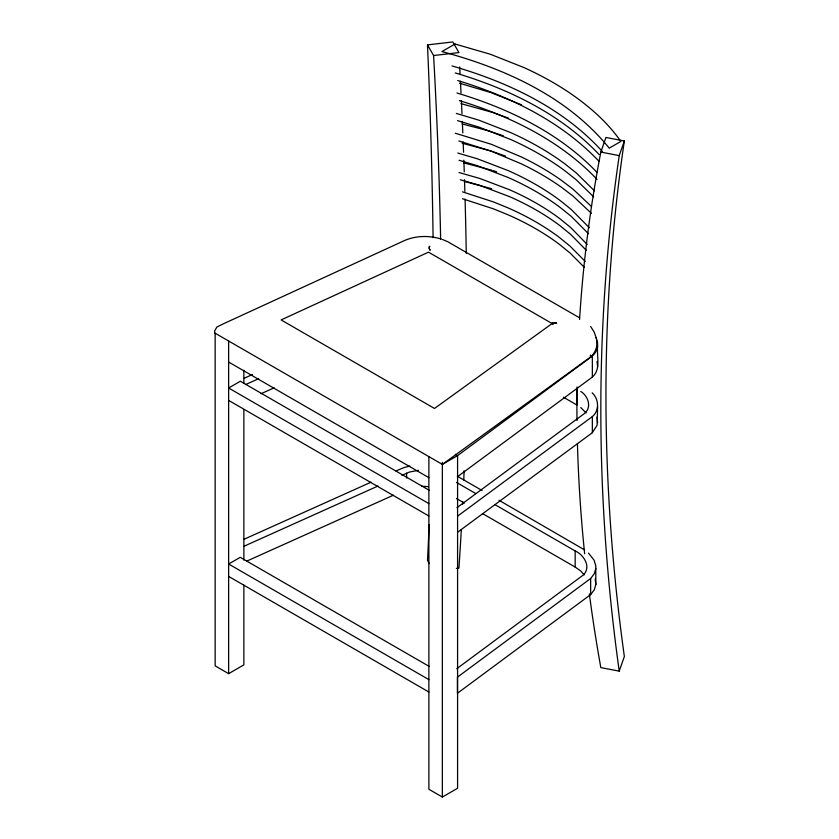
<?xml version="1.0" encoding="UTF-8"?>
<svg xmlns="http://www.w3.org/2000/svg" width="839" height="839" viewBox="0 0 839 839"><rect width="100%" height="100%" fill="white"/><g stroke="black" fill="none" stroke-linecap="round" stroke-linejoin="round"><path stroke-width="1.26" d="M429.998 249.991C431.099 251.448 427.554 247.201 429.841 246.247M429.18 248.271L429.631 249.466M552.188 322.984L552.849 323.025L434.487 408.467L281.117 319.921L428.509 252.161L553.237 324.2C549.535 322.05 558.459 323.382 556.383 322.952M595.826 568.454L594.285 573.729L590.656 578.491L457.433 677.157L457.433 693.266L590.656 594.599L594.285 589.838L595.826 584.563L595.784 565.717L594.075 560.179L588.538 553.132M595.942 337.624C599.266 343.728 597.483 351.541 592.344 356.051L457.58 455.608L442.352 464.397L214.658 332.936L214.658 330.86L216.923 327L223.562 323.728L404.492 240.552C416.029 235.507 429.39 235.392 441.335 239.063M597.63 345.951C596.456 356.103 601.311 369.275 592.344 377.089L457.58 476.646M592.177 392.799C598.857 399.028 599.696 410.523 592.344 416.595L457.58 516.153M597.63 406.496L597.106 425.3L592.344 432.704L457.58 532.262M429.253 247.148L429.505 246.519M579.571 319.502A1989.112 1541.589 29.9 0 1 600.839 152.079L605.936 137.46L624.342 140.983A2579.526 1999.18 29.9 0 0 624.352 656.507L619.224 671.127L600.829 667.613A1989.112 1541.589 29.9 0 1 589.356 593.802M619.234 671.137A2579.526 1999.18 29.9 0 1 619.234 155.603L624.342 140.983M442.352 464.397L590.425 357.152C594.987 353.114 597.976 346.843 596.508 340.718M456.993 507.668L584.615 413.386C592.061 407.146 588.118 395.84 580.724 391.435M456.783 668.704L582.937 575.281C591.82 567.447 584.007 554.81 575.166 550.95L494.895 504.606M215.162 333.23L215.162 665.883L228.638 673.665L243.866 664.866L243.866 585.003M428.876 456.615L428.876 789.268L442.352 797.05L457.58 788.261L457.58 455.608L455.336 454.308M244.17 378.263L252.497 374.509M245.617 384.566L258.685 378.683M261.055 393.722L274.122 387.838M243.981 539.299L371.048 482.184M395.987 470.973L404.125 467.522L409.81 466.075M244.222 546.147L377.969 486.033M401.85 475.293L409.422 472.063L418.441 470.291M246.614 561.186L393.491 495.167M555.596 323.057L554.61 323.109M433.595 55.531L458.912 52.574L452.808 41.95L427.491 44.897L433.595 55.531A1989.112 511.108 79.2 0 1 440.632 239.293M456.385 568.402L458.912 568.108A1989.112 511.108 79.2 0 0 461.324 529.65M421.734 486.253L428.456 486.641M600.829 152.079L619.224 155.603M462.027 123.91L488.329 130.779L503.369 135.813M463.558 162.818L491.906 170.254M464.407 181.434L491.664 188.744M455.283 133.223L491.371 144.308L521.774 157.134A294.049 169.772 0 0 1 561.616 180.479L572.995 189.142L591.474 206.509M462.121 143.196L491.056 151.051L505.581 156.148M459.069 172.54L479.677 178.424L509.514 189.74A266.131 153.652 0 0 1 560.358 219.084L570.698 227.537L587.216 244.464M460.296 179.745L479.677 185.325L509.514 196.63A266.131 153.652 0 0 1 560.358 225.985L570.698 234.438L586.409 250.452M461.02 103.627L492.346 112.363L508.602 118.184M457.8 153.034L477.611 158.875L508.193 170.611A282.303 162.986 0 0 1 560.567 200.846L571.286 209.519L589.345 227.768M459.059 160.259L477.611 165.765L508.193 177.511A282.303 162.986 0 0 1 560.567 207.747L571.286 216.41L588.496 233.735M456.332 113.433L478.901 120.187L510.542 132.541A306.12 176.735 0 0 1 565.087 164.035L576.341 173.002L594.536 190.893M457.538 120.648L478.901 127.088L510.542 139.431A306.12 176.735 0 0 1 565.087 170.925L576.341 179.903L593.645 196.84M459.615 83.239L490.763 92.531L521.638 104.865M452.022 65.956C507.679 81.96 562.875 107.916 602.318 151.419M455.273 72.941C508.371 88.745 560.557 113.842 599.119 154.523M457.737 80.534C509.913 96.485 561.176 121.33 599.119 161.424M456.982 93.003C508.675 108.504 559.424 132.992 597.085 172.488M459.373 100.586C510.175 116.212 560.033 140.459 597.085 179.389M458.87 140.983L491.371 151.209L521.774 164.035A294.049 169.772 0 0 1 561.616 187.38L572.995 196.043L591.474 213.41M462.425 191.827L493.542 201.968L508.298 208.009A271.301 156.631 0 0 1 559.634 237.657L570.101 246.173L585.202 261.401M462.425 198.728L493.542 208.869L508.298 214.91A271.301 156.631 0 0 1 559.634 244.548L570.101 253.063L584.384 267.389M493.122 170.611L496.667 171.827M442.436 239.461L447.711 241.695L578.994 317.499M563.451 397.235L577.012 405.069L577.012 388.96M457.328 476.216L482.089 490.521M498.974 500.264L584.605 549.912M456.458 482.415L475.682 493.51M228.638 362.049L428.876 477.664M456.458 498.523L464.376 503.096M482.467 513.541L575.166 567.059L580.494 570.793L584.248 574.872M429.285 490.322L240.353 381.242L228.638 388.006L428.876 503.62M228.638 400.402L428.876 516.006M429.169 666.397L240.237 557.327L228.638 564.018L428.876 679.632M228.638 576.414L428.876 692.018M580.724 407.544L586.083 412.893M590.698 326.549L594.085 331.856L596.508 338.631M429.316 563.619L427.491 560.431A2579.526 662.82 79.2 0 0 429.18 524.742M595.197 579.046L595.826 584.563M597.043 361.452L597.63 366.989M597.043 417.056L597.63 422.604M592.344 356.051L592.344 377.089M592.344 416.595L592.344 432.704M590.656 578.491L590.656 594.599M590.425 355.075L590.425 357.152M575.166 550.95L575.166 567.059M442.352 462.32L442.352 797.05M406.621 473.154L406.621 478.104M243.866 370.282L243.866 383.371M243.866 409.558L243.866 560.127M228.638 341.012L228.638 673.665M584.657 553.771A1989.112 1541.589 29.9 0 1 577.431 443.443M576.991 420.517A1989.112 1541.589 29.9 0 1 577.033 386.978M459.699 66.952A1989.112 511.108 79.2 0 1 460.034 73.475M460.443 81.289A1989.112 511.108 79.2 0 1 461.02 92.972M461.387 100.732A1989.112 511.108 79.2 0 1 461.985 113.643M462.32 121.372A1989.112 511.108 79.2 0 1 462.803 132.929M463.159 141.885A1989.112 511.108 79.2 0 1 463.558 152.279M463.841 160.134A1989.112 511.108 79.2 0 1 464.25 171.88M464.502 179.693A1989.112 511.108 79.2 0 1 464.858 191.365M465.079 199.116A1989.112 511.108 79.2 0 1 466.264 253.347M464.114 470.899A1989.112 511.108 79.2 0 1 463.747 479.971M462.782 501.806A1989.112 511.108 79.2 0 1 462.656 504.354M427.491 44.897A2579.526 662.82 79.2 0 1 433.081 237.668M455.042 44.016L441.943 51.578C504.459 68.326 567.709 96.737 609.229 148.157L620.85 141.445C607.069 121.624 588.517 105.672 568.643 92.206A323.435 186.73 0 0 0 523.882 67.529L490.333 54.252L455.042 44.016"/></g></svg>
